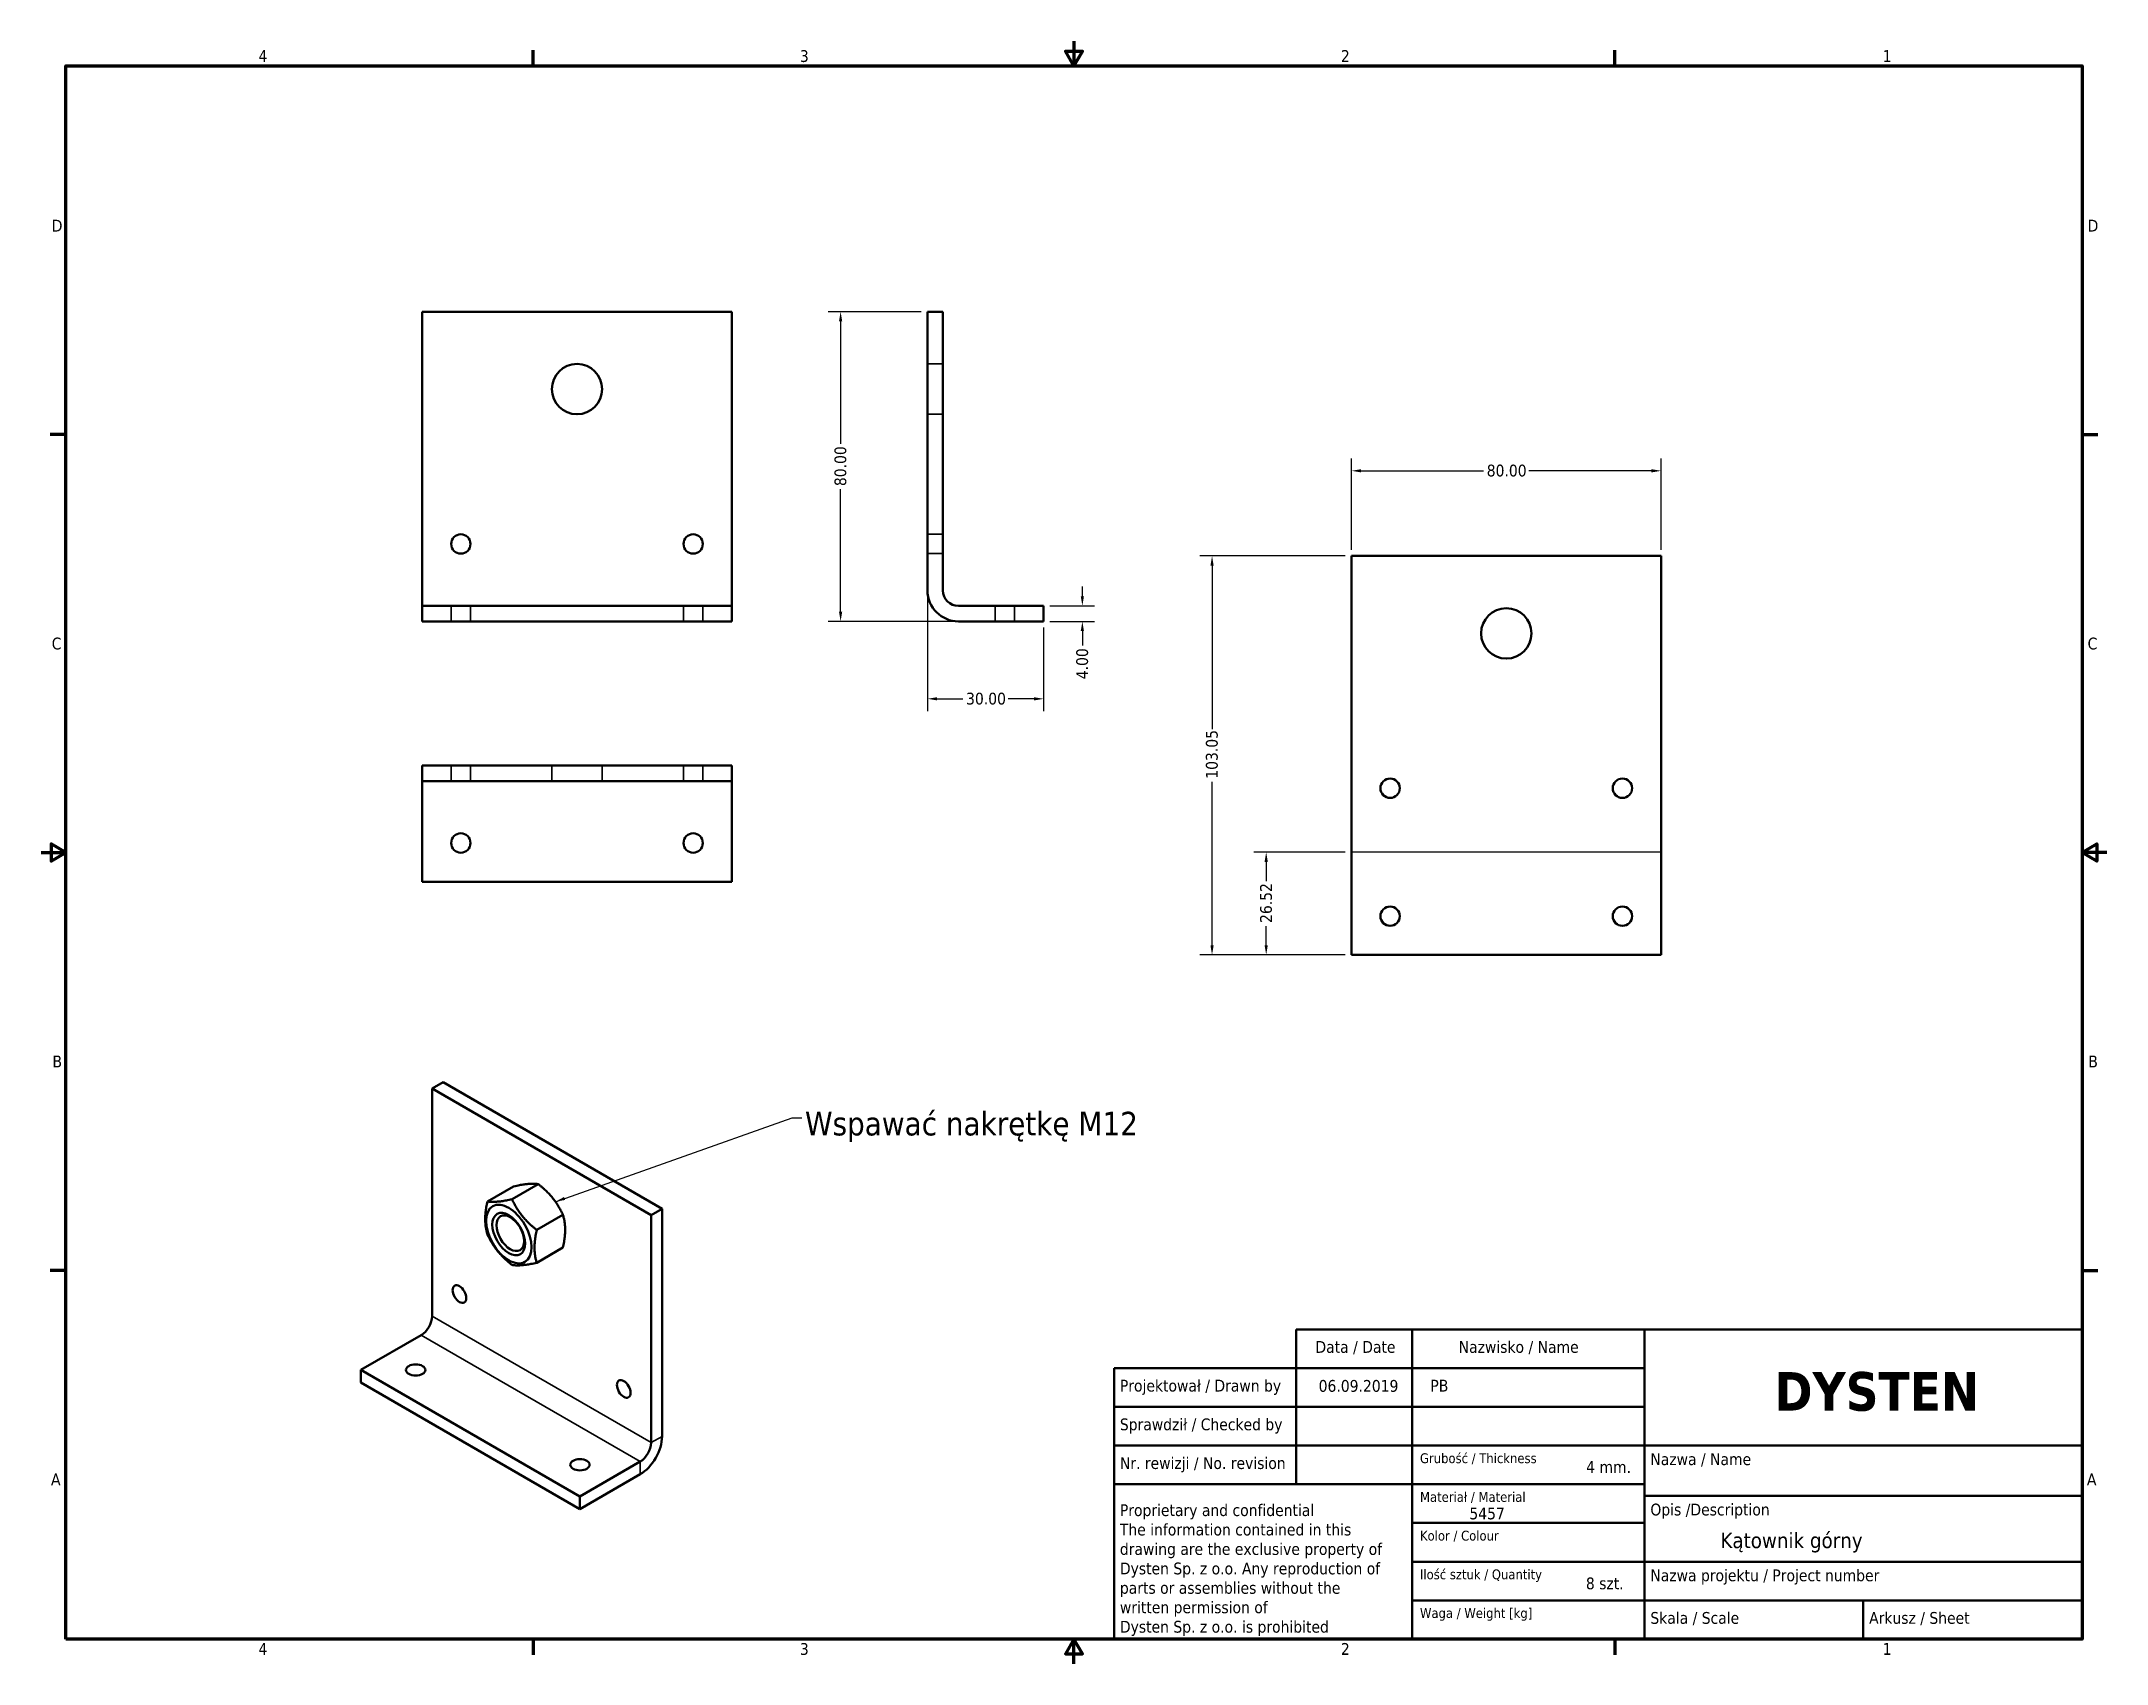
# Model space of a CAD drawing. Header units: millimetres. Extents: x 13 to 546, y 6 to 425.
import ezdxf
from ezdxf.enums import TextEntityAlignment as Align

# ---------------------------------------------------------------- set-up
doc = ezdxf.new("R2010")
doc.units = ezdxf.units.MM
for name, color, linetype, lineweight in [('Linia środkowa zgięcia (ANSI)', 7, 'Continuous', 25), ('Obramowanie (ANSI)', 7, 'Continuous', 70), ('Symbol (ANSI)', 7, 'Continuous', 25), ('Tytuł (ANSI)', 7, 'Continuous', 50), ('Ukryty (ANSI)', 7, 'Continuous', 35), ('Widoczne (ANSI)', 7, 'Continuous', 50), ('Widoczne wąskie (ANSI)', 7, 'Continuous', 35), ('Wymiar (ANSI)', 7, 'Continuous', 25)]:
    doc.layers.add(name, color=color, linetype=linetype, lineweight=lineweight)
doc.styles.add('Styl tekstu42', font='tahoma.ttf')
doc.styles.add('Tekst notatki (ANSI)', font='tahoma.ttf')
doc.dimstyles.new('Domyślne - mm (ANSI)', dxfattribs={"dimtxt": 3.048, "dimasz": 2.5, "dimexe": 3.175, "dimexo": 1.6002, "dimgap": 0.8, "dimtad": 0, "dimtoh": 1, "dimrnd": 1e-08, "dimzin": 4, "dimdsep": 46, "dimtxsty": 'Tekst notatki (ANSI)', "dimcen": 0.09, "dimdle": 10, "dimclrd": 256, "dimclre": 256, "dimclrt": 256, "dimadec": 1, "dimazin": 1, "dimtfac": 1, "dimtofl": 0, "dimtmove": 0, "dimatfit": 3, "dimfxl": 1, "dimtolj": 1, "dimtzin": 4, "dimlwd": -1, "dimlwe": -1, "dimarcsym": 0})
doc.dimstyles.new('Domyślne - mm (ANSI)$7', dxfattribs={"dimtxt": 3.048, "dimasz": 2.5, "dimexe": 3.175, "dimexo": 1.6002, "dimgap": 0.8, "dimtad": 0, "dimtoh": 1, "dimrnd": 1e-08, "dimzin": 4, "dimdsep": 46, "dimtxsty": 'Tekst notatki (ANSI)', "dimcen": 0.09, "dimdle": 10, "dimclrd": 256, "dimclre": 256, "dimclrt": 256, "dimadec": 1, "dimazin": 1, "dimtfac": 1, "dimtofl": 0, "dimtmove": 0, "dimatfit": 3, "dimfxl": 1, "dimtolj": 1, "dimtzin": 4, "dimlwd": -1, "dimlwe": -1, "dimarcsym": 0})

# ---------------------------------------------------------------- blocks, each defined once
blk = doc.blocks.new('Ramki Default Border')
at = {"layer": 'Obramowanie (ANSI)'}
for p, q in [((139.7, 419.1), (139.7, 423.16)), ((419.1, 419.1), (419.1, 423.16)), ((19.05, 323.85), (14.99, 323.85)), ((539.75, 323.85), (543.81, 323.85)), ((19.05, 107.95), (14.99, 107.95)), ((539.75, 107.95), (543.81, 107.95)), ((139.7, 12.7), (139.7, 8.64)), ((419.1, 12.7), (419.1, 8.64))]:
    blk.add_line(p, q, dxfattribs=at)
at = {"layer": 'Obramowanie (ANSI)', "flags": 128}
for points in [[(279.4, 425.45), (279.4, 419.1), (277.2, 422.91), (281.6, 422.91), (279.4, 419.1)], [(19.05, 12.7), (19.05, 419.1), (539.75, 419.1), (539.75, 12.7), (19.05, 12.7)], [(12.7, 215.9), (19.05, 215.9), (15.24, 218.1), (15.24, 213.7), (19.05, 215.9)], [(546.1, 215.9), (539.75, 215.9), (543.56, 218.1), (543.56, 213.7), (539.75, 215.9)], [(279.4, 6.35), (279.4, 12.7), (277.2, 8.89), (281.6, 8.89), (279.4, 12.7)]]:
    blk.add_lwpolyline(points, dxfattribs=at)
at = {"layer": 'Obramowanie (ANSI)', "char_height": 3.05, "attachment_point": 7, "style": 'Tekst notatki (ANSI)'}
for s, insert in [('4', (68.79, 420.12)), ('3', (208.6, 420.05)), ('2', (348.33, 420.12)), ('1', (488.26, 420.12)), ('D', (15.39, 376.3)), ('D', (541.17, 376.3)), ('C', (15.39, 268.3)), ('C', (541.17, 268.3)), ('B', (15.58, 160.4)), ('B', (541.36, 160.4)), ('A', (15.21, 52.45)), ('A', (540.99, 52.45)), ('4', (68.79, 8.64)), ('3', (208.6, 8.57)), ('2', (348.33, 8.64)), ('1', (488.26, 8.64))]:
    blk.add_mtext(s, dxfattribs=dict(at, insert=insert))
blk = doc.blocks.new('Tabelki rysunkowe Tabelka new')
at = {"layer": 'Tytuł (ANSI)'}
for p, q in [((529, 115), (326, 115)), ((326, 115), (326, 109)), ((356, 115), (356, 35)), ((416, 115), (416, 35)), ((529, 115), (529, 35)), ((326, 109), (326, 75)), ((279, 35), (279, 105)), ((279, 105), (356, 105)), ((356, 105), (416, 105)), ((356, 95), (279, 95)), ((356, 95), (416, 95)), ((356, 85), (279, 85)), ((356, 85), (416, 85)), ((416, 85), (529, 85)), ((356, 75), (279, 75)), ((356, 75), (416, 75)), ((416, 72), (529, 72)), ((356, 65), (416, 65)), ((356, 55), (416, 55)), ((416, 55), (529, 55)), ((356, 45), (416, 45)), ((416, 45), (529, 45)), ((472.5, 45), (472.5, 35)), ((529, 35), (279, 35))]:
    blk.add_line(p, q, dxfattribs=at)
at = {"layer": 'Tytuł (ANSI)', "style": 'Tekst notatki (ANSI)'}
for s, insert, char_height, attachment_point in [('Nazwisko / Name', (368, 112), 3.048, 1), ('Data / Date', (331, 112), 3.048, 1), ('Projektował / Drawn by', (280.5, 102), 3.048, 1), ('\\fTahoma|b1|i0;\\H10.0000;DYSTEN', (476, 104), 10, 2), ('Sprawdził / Checked by', (280.5, 92), 3.048, 1), ('Nr. rewizji / No. revision', (280.5, 82), 3.048, 1), ('\\fTahoma|b0|i0;\\H2.5400;Grubość / Thickness', (358, 83), 2.54, 1), ('Nazwa / Name', (417.5, 83), 3.048, 1), ('\\fTahoma|b0|i0;\\H2.5400;Materiał / Material', (358, 73), 2.54, 1), ('Opis /Description ', (417.5, 70), 3.048, 1), ('\\fTahoma|b0|i0;\\H2.5400;Kolor / Colour', (358, 63), 2.54, 1), ('\\fTahoma|b0|i0;\\H2.5400;Ilość sztuk / Quantity', (358, 53), 2.54, 1), ('Nazwa projektu / Project number', (417.5, 53), 3.048, 1), ('\\fTahoma|b0|i0;\\H2.5400;Waga / Weight [kg]', (358, 43), 2.54, 1), ('Skala / Scale', (417.5, 42), 3.048, 1), ('Arkusz / Sheet', (474, 42), 3.048, 1)]:
    blk.add_mtext(s, dxfattribs=dict(at, insert=insert, char_height=char_height, attachment_point=attachment_point))
at = {"layer": 'Tytuł (ANSI)', "insert": (280.5, 69.84), "char_height": 3.048, "attachment_point": 1, "line_spacing_factor": 0.987884, "style": 'Tekst notatki (ANSI)'}
blk.add_mtext('Proprietary and confidential\\PThe information contained in this\\Pdrawing are the exclusive property of\\PDysten Sp. z o.o. Any reproduction of\\Pparts or assemblies without the\\Pwritten permission of\\PDysten Sp. z o.o. is prohibited', dxfattribs=at)
at = {"layer": 'Tytuł (ANSI)'}
for tag, p, height, style in [('Data_001', (331.83, 98.89), 3.05, 'Tekst notatki (ANSI)'), ('Projektował_001', (360.69, 98.95), 3.05, 'Tekst notatki (ANSI)'), ('Grubość_materiału_001', (400.92, 77.95), 3.05, 'Tekst notatki (ANSI)'), ('Materiał_001', (370.75, 65.95), 3.05, 'Tekst notatki (ANSI)'), ('Nazwa_części_001', (435.59, 58.5), 4, 'Styl tekstu42'), ('Ilość_sztuk_001', (400.85, 47.88), 3.05, 'Tekst notatki (ANSI)')]:
    blk.add_attdef(tag, p, '', height=height, dxfattribs=dict(at, style=style))
at = {"layer": 'Tytuł (ANSI)', "style": 'Tekst notatki (ANSI)'}
for tag, p in [('kiedy_sprawdził', (332, 92)), ('Kto_zatwierdził', (361, 92)), ('Nr_części', (465.47, 80.14)), ('RAL', (395.29, 61)), ('Nr_projektu', (499.73, 51)), ('Waga', (401, 41))]:
    blk.add_attdef(tag, text='', height=3.05, dxfattribs=at).set_placement(p, align=Align.TOP_LEFT)
blk = doc.blocks.new('*D5')
at = {"layer": 'Defpoints', "color": 0, "transparency": 16777216}
for p in [(241.56, 355.6), (219.13, 275.6), (249.56, 275.6)]:
    blk.add_point(p, dxfattribs=at)
at = {"layer": 'Wymiar (ANSI)', "transparency": 16777216}
for p, q in [((239.96, 355.6), (215.95, 355.6)), ((219.13, 353.1), (219.13, 321.45)), ((219.13, 278.1), (219.13, 309.75)), ((247.96, 275.6), (215.95, 275.6))]:
    blk.add_line(p, q, dxfattribs=at)
for points in [[(218.71, 353.1), (219.54, 353.1), (219.13, 355.6)], [(218.71, 278.1), (219.54, 278.1), (219.13, 275.6)]]:
    blk.add_solid(points, dxfattribs=at)
at = {"layer": 'Wymiar (ANSI)', "transparency": 16777216, "insert": (217.53, 310.55), "char_height": 3.048, "attachment_point": 1, "rotation": 90, "style": 'Tekst notatki (ANSI)'}
blk.add_mtext('\\A1;80.00', dxfattribs=at)
blk = doc.blocks.new('*D6')
at = {"layer": 'Defpoints', "color": 0, "transparency": 16777216}
for p in [(241.56, 283.6), (271.56, 275.6), (271.56, 255.6)]:
    blk.add_point(p, dxfattribs=at)
at = {"layer": 'Wymiar (ANSI)', "transparency": 16777216}
for p, q in [((241.56, 282), (241.56, 252.42)), ((271.56, 274), (271.56, 252.42)), ((244.06, 255.6), (250.73, 255.6)), ((269.06, 255.6), (262.38, 255.6))]:
    blk.add_line(p, q, dxfattribs=at)
for points in [[(244.06, 256.01), (244.06, 255.18), (241.56, 255.6)], [(269.06, 256.01), (269.06, 255.18), (271.56, 255.6)]]:
    blk.add_solid(points, dxfattribs=at)
at = {"layer": 'Wymiar (ANSI)', "transparency": 16777216, "insert": (251.53, 257.18), "char_height": 3.048, "attachment_point": 1, "style": 'Tekst notatki (ANSI)'}
blk.add_mtext('\\A1;30.00', dxfattribs=at)
blk = doc.blocks.new('*D7')
at = {"layer": 'Defpoints', "color": 0, "transparency": 16777216}
for p in [(271.56, 279.6), (281.56, 279.6), (271.56, 275.6)]:
    blk.add_point(p, dxfattribs=at)
at = {"layer": 'Wymiar (ANSI)', "transparency": 16777216}
for p, q in [((281.56, 282.1), (281.56, 284.6)), ((273.16, 279.6), (284.73, 279.6)), ((273.16, 275.6), (284.73, 275.6)), ((281.56, 273.1), (281.56, 269.34))]:
    blk.add_line(p, q, dxfattribs=at)
for points in [[(281.14, 282.1), (281.97, 282.1), (281.56, 279.6)], [(281.14, 273.1), (281.97, 273.1), (281.56, 275.6)]]:
    blk.add_solid(points, dxfattribs=at)
at = {"layer": 'Wymiar (ANSI)', "transparency": 16777216, "insert": (279.97, 260.66), "char_height": 3.048, "attachment_point": 1, "rotation": 90, "style": 'Tekst notatki (ANSI)'}
blk.add_mtext('\\A1;4.00', dxfattribs=at)
blk = doc.blocks.new('*D8')
at = {"layer": 'Defpoints', "color": 0, "transparency": 16777216}
for p in [(351.04, 292.5), (315.05, 189.45), (351.04, 189.45)]:
    blk.add_point(p, dxfattribs=at)
at = {"layer": 'Wymiar (ANSI)', "transparency": 16777216}
for p, q in [((349.44, 292.5), (311.88, 292.5)), ((315.05, 290), (315.05, 247.79)), ((315.05, 191.95), (315.05, 234.16)), ((349.44, 189.45), (311.88, 189.45))]:
    blk.add_line(p, q, dxfattribs=at)
for points in [[(314.64, 290), (315.47, 290), (315.05, 292.5)], [(314.64, 191.95), (315.47, 191.95), (315.05, 189.45)]]:
    blk.add_solid(points, dxfattribs=at)
at = {"layer": 'Wymiar (ANSI)', "transparency": 16777216, "insert": (313.46, 234.96), "char_height": 3.048, "attachment_point": 1, "rotation": 90, "style": 'Tekst notatki (ANSI)'}
blk.add_mtext('\\A1;103.05', dxfattribs=at)
blk = doc.blocks.new('*D9')
at = {"layer": 'Defpoints', "color": 0, "transparency": 16777216}
for p in [(351.04, 215.97), (329.04, 189.45), (351.04, 189.45)]:
    blk.add_point(p, dxfattribs=at)
at = {"layer": 'Wymiar (ANSI)', "transparency": 16777216}
for p, q in [((349.44, 215.97), (325.86, 215.97)), ((329.04, 213.47), (329.04, 208.52)), ((329.04, 191.95), (329.04, 196.9)), ((349.44, 189.45), (325.86, 189.45))]:
    blk.add_line(p, q, dxfattribs=at)
for points in [[(328.62, 213.47), (329.45, 213.47), (329.04, 215.97)], [(328.62, 191.95), (329.45, 191.95), (329.04, 189.45)]]:
    blk.add_solid(points, dxfattribs=at)
at = {"layer": 'Wymiar (ANSI)', "transparency": 16777216, "insert": (327.45, 197.7), "char_height": 3.048, "attachment_point": 1, "rotation": 90, "style": 'Tekst notatki (ANSI)'}
blk.add_mtext('\\A1;26.52', dxfattribs=at)
blk = doc.blocks.new('*D10')
at = {"layer": 'Defpoints', "color": 0, "transparency": 16777216}
for p in [(431.04, 314.5), (351.04, 292.5), (431.04, 292.5)]:
    blk.add_point(p, dxfattribs=at)
at = {"layer": 'Wymiar (ANSI)', "transparency": 16777216}
for p, q in [((351.04, 294.1), (351.04, 317.67)), ((431.04, 294.1), (431.04, 317.67)), ((353.54, 314.5), (385.19, 314.5)), ((428.54, 314.5), (396.89, 314.5))]:
    blk.add_line(p, q, dxfattribs=at)
for points in [[(353.54, 314.91), (353.54, 314.08), (351.04, 314.5)], [(428.54, 314.91), (428.54, 314.08), (431.04, 314.5)]]:
    blk.add_solid(points, dxfattribs=at)
at = {"layer": 'Wymiar (ANSI)', "transparency": 16777216, "insert": (385.99, 316.09), "char_height": 3.048, "attachment_point": 1, "style": 'Tekst notatki (ANSI)'}
blk.add_mtext('\\A1;80.00', dxfattribs=at)

msp = doc.modelspace()

# ---------------------------------------------------------------- linework, layer by layer
at = {"layer": 'Linia środkowa zgięcia (ANSI)'}
msp.add_line((431.037, 215.974), (351.037, 215.974), dxfattribs=at)
at = {"layer": 'Ukryty (ANSI)'}
for p, q in [((245.557, 342.097), (241.557, 342.097)), ((245.557, 329.097), (241.557, 329.097)), ((245.557, 298.097), (241.557, 298.097)), ((245.557, 293.097), (241.557, 293.097)), ((118.547, 275.597), (118.547, 279.597)), ((123.547, 275.597), (123.547, 279.597)), ((178.547, 275.597), (178.547, 279.597)), ((183.547, 275.597), (183.547, 279.597)), ((259.057, 275.597), (259.057, 279.597)), ((264.057, 275.597), (264.057, 279.597)), ((118.547, 234.352), (118.547, 238.352)), ((123.547, 234.352), (123.547, 238.352)), ((144.547, 234.352), (144.547, 238.352)), ((157.547, 234.352), (157.547, 238.352)), ((178.547, 234.352), (178.547, 238.352)), ((183.547, 234.352), (183.547, 238.352))]:
    msp.add_line(p, q, dxfattribs=at)
at = {"layer": 'Widoczne (ANSI)'}
for p, q in [((111.047, 283.597), (111.047, 355.597)), ((191.047, 355.597), (111.047, 355.597)), ((191.047, 283.597), (191.047, 355.597)), ((245.557, 355.597), (241.557, 355.597)), ((241.557, 355.597), (241.557, 283.597)), ((245.557, 283.597), (245.557, 355.597)), ((351.037, 189.45), (351.037, 292.497)), ((351.037, 292.497), (431.037, 292.497)), ((431.037, 292.497), (431.037, 189.45)), ((111.047, 279.597), (111.047, 283.597)), ((191.047, 279.597), (191.047, 283.597)), ((111.047, 275.597), (111.047, 279.597)), ((191.047, 279.597), (111.047, 279.597)), ((191.047, 275.597), (191.047, 279.597)), ((271.557, 279.597), (249.557, 279.597)), ((271.557, 275.597), (271.557, 279.597)), ((191.047, 275.597), (111.047, 275.597)), ((271.557, 275.597), (249.557, 275.597)), ((111.047, 234.352), (111.047, 238.352)), ((191.047, 238.352), (111.047, 238.352)), ((191.047, 234.352), (191.047, 238.352)), ((191.047, 234.352), (111.047, 234.352)), ((111.047, 230.352), (111.047, 234.352)), ((111.047, 208.352), (111.047, 230.352)), ((191.047, 230.352), (191.047, 234.352)), ((191.047, 230.352), (191.047, 208.352)), ((191.047, 208.352), (111.047, 208.352)), ((351.037, 189.45), (431.037, 189.45)), ((113.624, 154.897), (116.453, 156.53)), ((113.624, 96.109), (113.624, 154.897)), ((170.193, 122.237), (113.624, 154.897)), ((173.021, 123.87), (116.453, 156.53)), ((127.913, 125.748), (134.69, 129.66)), ((134.277, 126.316), (141.054, 130.229)), ((170.193, 122.237), (173.021, 123.87)), ((173.021, 65.082), (173.021, 123.87)), ((140.641, 118.399), (147.418, 122.312)), ((170.193, 63.449), (170.193, 122.237)), ((140.641, 109.914), (147.418, 113.827)), ((95.239, 82.228), (110.796, 91.21)), ((95.239, 78.962), (95.239, 82.228)), ((151.808, 49.568), (95.239, 82.228)), ((151.808, 46.302), (95.239, 78.962)), ((167.364, 58.55), (151.808, 49.568)), ((167.364, 55.284), (151.808, 46.302)), ((151.808, 46.302), (151.808, 49.568))]:
    msp.add_line(p, q, dxfattribs=at)
for centre, radius in [((151.047, 335.597), 6.5), ((121.047, 295.597), 2.5), ((181.047, 295.597), 2.5), ((391.037, 272.497), 6.5), ((361.037, 232.497), 2.5), ((421.037, 232.497), 2.5), ((121.047, 218.352), 2.5), ((181.047, 218.352), 2.5), ((361.037, 199.45), 2.5), ((421.037, 199.45), 2.5)]:
    msp.add_circle(centre, radius, dxfattribs=at)
for radius in [8, 4]:
    msp.add_arc((249.557, 283.597), radius, 180, 270, dxfattribs=at)
for centre, major_axis in [((133.423, 117.338), (-4.15, 7.188)), ((133.423, 117.338), (3, -5.196)), ((133.81, 117.561), (-2.526, 4.376)), ((120.695, 101.824), (-1.25, 2.165)), ((109.382, 82.228), (-2.5, 0)), ((163.122, 77.329), (-1.25, 2.165)), ((151.808, 57.733), (-2.5, 0))]:
    msp.add_ellipse(centre, major_axis=major_axis, ratio=0.5773503, dxfattribs=at)
for centre, major_axis in [((110.796, 94.476), (2, 3.464)), ((167.364, 61.816), (4, 6.928)), ((167.364, 61.816), (2, 3.464))]:
    msp.add_ellipse(centre, major_axis=major_axis, ratio=0.5773503, start_param=3.9269908, end_param=5.4977871, dxfattribs=at)
for points in [[(141.054, 130.229), (138.933, 130.557), (134.69, 129.66)], [(147.418, 122.312), (145.297, 126.883), (141.054, 130.229)], [(127.913, 117.262), (126.853, 120.893), (127.913, 125.748)], [(127.913, 125.748), (130.035, 125.42), (134.277, 126.316)], [(134.277, 126.316), (136.399, 121.745), (140.641, 118.399)], [(140.641, 118.399), (139.581, 113.544), (140.641, 109.914)], [(147.418, 113.827), (148.479, 118.682), (147.418, 122.312)], [(134.277, 109.346), (130.035, 112.692), (127.913, 117.262)], [(140.641, 109.914), (136.399, 109.017), (134.277, 109.346)]]:
    msp.add_rational_spline(points, [1, 1.15470053838, 1], degree=2, dxfattribs=at)
at = {"layer": 'Widoczne wąskie (ANSI)'}
for p, q in [((113.624, 96.109), (170.193, 63.449)), ((167.364, 58.55), (110.796, 91.21)), ((170.193, 63.449), (173.021, 65.082)), ((167.364, 55.284), (167.364, 58.55))]:
    msp.add_line(p, q, dxfattribs=at)

# ---------------------------------------------------------------- block references
msp.add_blockref('Ramki Default Border', (0, 0))
msp.add_blockref('Tabelki rysunkowe Tabelka new', (10.75, -22.3)).add_auto_attribs({'Projektował_001': 'PB', 'Data_001': '06.09.2019', 'Materiał_001': '5457', 'Grubość_materiału_001': '4 mm.', 'Ilość_sztuk_001': '8 szt.', 'Nazwa_części_001': 'Kątownik górny'})

# ---------------------------------------------------------------- texts
at = {"layer": 'Symbol (ANSI)', "insert": (209.928, 148.916), "char_height": 6.1, "width": 87.80243, "attachment_point": 1, "style": 'Tekst notatki (ANSI)'}
msp.add_mtext('\\fTahoma|b0|i0;\\H6.1000;Wspawać nakrętkę M12', dxfattribs=at)

# ---------------------------------------------------------------- dimensions: what is measured, and where the dimension line sits
at = {"layer": 'Wymiar (ANSI)'}
for base, p1, p2, angle, picture, middle in [((219.127, 275.597), (241.557, 355.597), (249.557, 275.597), 90, '*D5', (219.127, 315.597)), ((315.052, 189.45), (351.037, 292.497), (351.037, 189.45), 270, '*D8', (315.052, 240.974)), ((271.557, 255.597), (241.557, 283.597), (271.557, 275.597), 180, '*D6', (256.557, 255.597)), ((281.557, 279.597), (271.557, 275.597), (271.557, 279.597), 90, '*D7', (281.557, 264.599)), ((329.037, 189.45), (351.037, 215.974), (351.037, 189.45), 90, '*D9', (329.037, 202.712))]:
    dim = msp.add_linear_dim(base=base, p1=p1, p2=p2, angle=angle, dimstyle='Domyślne - mm (ANSI)', override={"dimgap": 0.8, "dimtoh": 0, "dimdec": 2, "dimtol": 0, "dimlim": 0, "dimtp": 0, "dimtm": 0, "dimtdec": 2, "dimatfit": 1}, dxfattribs=at)
    dim.commit()
    dim.dimension.update_dxf_attribs({"geometry": picture, "text_midpoint": middle, "dimtype": 160})
dim = msp.add_linear_dim(base=(431.037, 314.497), p1=(351.037, 292.497), p2=(431.037, 292.497), dimstyle='Domyślne - mm (ANSI)', override={"dimgap": 0.8, "dimtoh": 0, "dimdec": 2, "dimtol": 0, "dimlim": 0, "dimtp": 0, "dimtm": 0, "dimtdec": 2, "dimatfit": 1}, dxfattribs=at)
dim.commit()
dim.dimension.update_dxf_attribs({"geometry": '*D10', "text_midpoint": (391.037, 314.497), "dimtype": 160})

# ---------------------------------------------------------------- leaders
at = {"layer": 'Symbol (ANSI)', "annotation_type": 0, "has_hookline": 1, "hookline_direction": 0, "text_width": 87.35}
msp.add_leader([(145.487, 125.699), (206.628, 147.392), (209.128, 147.392)], dimstyle='Domyślne - mm (ANSI)$7', override={"dimtad": 0}, dxfattribs=at)

doc.saveas('drawing.dxf')
